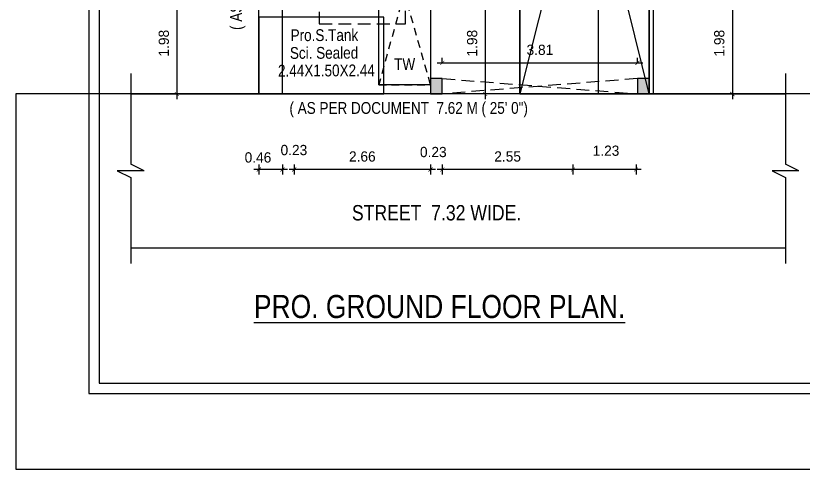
# Model space of a CAD drawing. Header units: metres. Extents: x 165 to 271, y 67 to 122.
# Drawn here: x 165.49 to 180.88, y 80 to 88.85 of the extents above; entities that cross this region are included whole.
import ezdxf
from ezdxf.enums import TextEntityAlignment as Align

# ---------------------------------------------------------------- set-up
doc = ezdxf.new("R2010")
doc.units = ezdxf.units.M
doc.header["$MEASUREMENT"] = 0
doc.linetypes.add('DASHED2', pattern=[0.375, 0.25, -0.125])
doc.linetypes.add('HIDDEN', pattern=[0.375, 0.25, -0.125])
for name, color, linetype, lineweight in [('AS_AT_SITE', 6, 'Continuous', 0), ('FMB_OR_PLR', 70, 'Continuous', 0), ('ROAD_WIDTH', 1, 'Continuous', 0), ('SUPER_IMPOSED', 5, 'Continuous', 0)]:
    doc.layers.add(name, color=color, linetype=linetype, lineweight=lineweight)
for name, color, linetype in [('BLK_1_LVL_0_FRONT_SETBACK', 2, 'Continuous'), ('PARKING_SLOT', 30, 'Continuous'), ('PLOT_BOUNDARY', 70, 'Continuous'), ('SEPTIC_TANK_1', 146, 'Continuous'), ('SHEET_1', 6, 'Continuous'), ('TWO_WHEELER_PARKING', 2, 'Continuous')]:
    doc.layers.add(name, color=color, linetype=linetype)
doc.styles.add('AN', font='ARIALN.TTF')
doc.styles.add('bala', font='stylu.ttf')
doc.styles.add('PLOT$0$300', font='ARIALN.TTF')
doc.dimstyles.new('bala', dxfattribs={"dimtxt": 0.2, "dimasz": 0.08, "dimexe": 0.1, "dimexo": 0.3, "dimgap": 0.15, "dimtad": 1, "dimzin": 3, "dimdsep": 46, "dimtxsty": 'bala', "dimblk": 'ARCHTICK', "dimcen": 0.09, "dimdle": 0.1, "dimclrd": 256, "dimclre": 256, "dimclrt": 7, "dimadec": 0, "dimazin": 0, "dimtfac": 1, "dimtofl": 0, "dimtmove": 2, "dimatfit": 3, "dimldrblk": 'ARCHTICK', "dimfxl": 1, "dimtolj": 1, "dimtzin": 0, "dimarcsym": 0})

# ---------------------------------------------------------------- blocks, each defined once
blk = doc.blocks.new('_ArchTick')
at = {"color": 0, "linetype": 'ByBlock', "const_width": 0.15}
blk.add_lwpolyline([(-0.5, -0.5), (0.5, 0.5)], dxfattribs=at)
blk = doc.blocks.new('*D6')
at = {"lineweight": -2}
for p, q in [((174.65, 89.402), (174.65, 87.222)), ((174.715, 89.302), (174.55, 89.302)), ((174.715, 87.322), (174.55, 87.322))]:
    blk.add_line(p, q, dxfattribs=at)
at = {"layer": 'Defpoints', "color": 0}
for p in [(175.015, 89.302), (174.65, 87.322), (175.015, 87.322)]:
    blk.add_point(p, dxfattribs=at)
at = {"lineweight": -2, "xscale": 0.08, "yscale": 0.08, "zscale": 0.08}
for p, rotation in [((174.65, 89.302), 90), ((174.65, 87.322), 270)]:
    blk.add_blockref('_ArchTick', p, dxfattribs=dict(at, rotation=rotation))
at = {"color": 7, "insert": (174.396, 88.312), "char_height": 0.2, "attachment_point": 5, "rotation": 90, "style": 'bala'}
blk.add_mtext('\\A1;1.98', dxfattribs=at)
blk = doc.blocks.new('*D49')
at = {"lineweight": -2, "ltscale": 0.05}
for p, q in [((177.693, 85.848), (176.263, 85.848)), ((176.363, 85.948), (176.363, 85.748)), ((177.593, 85.948), (177.593, 85.748))]:
    blk.add_line(p, q, dxfattribs=at)
at = {"layer": 'Defpoints', "color": 0, "ltscale": 0.05}
for p in [(176.363, 87.322), (177.593, 87.322), (176.363, 85.848)]:
    blk.add_point(p, dxfattribs=at)
at = {"lineweight": -2, "ltscale": 0.05, "xscale": 0.08, "yscale": 0.08, "zscale": 0.08, "rotation": 180}
blk.add_blockref('_ArchTick', (176.363, 85.848), dxfattribs=at)
at = {"lineweight": -2, "ltscale": 0.05, "xscale": 0.08, "yscale": 0.08, "zscale": 0.08}
blk.add_blockref('_ArchTick', (177.593, 85.848), dxfattribs=at)
at = {"color": 7, "ltscale": 0.05, "insert": (177.008, 86.214), "char_height": 0.2, "attachment_point": 5, "style": 'bala'}
blk.add_mtext('\\A1;1.23', dxfattribs=at)
blk = doc.blocks.new('*D50')
at = {"lineweight": -2, "ltscale": 0.05}
for p, q in [((176.463, 85.848), (173.713, 85.848)), ((173.813, 85.948), (173.813, 85.748)), ((176.363, 85.948), (176.363, 85.748))]:
    blk.add_line(p, q, dxfattribs=at)
at = {"layer": 'Defpoints', "color": 0, "ltscale": 0.05}
for p in [(173.813, 87.322), (176.363, 87.322), (173.813, 85.848)]:
    blk.add_point(p, dxfattribs=at)
at = {"lineweight": -2, "ltscale": 0.05, "xscale": 0.08, "yscale": 0.08, "zscale": 0.08, "rotation": 180}
blk.add_blockref('_ArchTick', (173.813, 85.848), dxfattribs=at)
at = {"lineweight": -2, "ltscale": 0.05, "xscale": 0.08, "yscale": 0.08, "zscale": 0.08}
blk.add_blockref('_ArchTick', (176.363, 85.848), dxfattribs=at)
at = {"color": 7, "ltscale": 0.05, "insert": (175.088, 86.102), "char_height": 0.2, "attachment_point": 5, "style": 'bala'}
blk.add_mtext('\\A1;2.55', dxfattribs=at)
blk = doc.blocks.new('*D51')
at = {"lineweight": -2, "ltscale": 0.05}
for p, q in [((173.583, 85.948), (173.583, 85.748)), ((173.813, 85.948), (173.813, 85.748))]:
    blk.add_line(p, q, dxfattribs=at)
at = {"layer": 'Defpoints', "color": 0, "ltscale": 0.05}
for p in [(173.583, 87.322), (173.813, 87.322), (173.583, 85.848)]:
    blk.add_point(p, dxfattribs=at)
at = {"color": 7, "ltscale": 0.05, "insert": (173.638, 86.188), "char_height": 0.2, "attachment_point": 5, "style": 'bala'}
blk.add_mtext('\\A1;0.23', dxfattribs=at)
blk = doc.blocks.new('*D52')
at = {"lineweight": -2, "ltscale": 0.05}
for p, q in [((173.683, 85.848), (170.823, 85.848)), ((170.923, 85.948), (170.923, 85.748)), ((173.583, 85.948), (173.583, 85.748))]:
    blk.add_line(p, q, dxfattribs=at)
at = {"layer": 'Defpoints', "color": 0, "ltscale": 0.05}
for p in [(170.923, 87.322), (173.583, 87.322), (170.923, 85.848)]:
    blk.add_point(p, dxfattribs=at)
at = {"lineweight": -2, "ltscale": 0.05, "xscale": 0.08, "yscale": 0.08, "zscale": 0.08, "rotation": 180}
blk.add_blockref('_ArchTick', (170.923, 85.848), dxfattribs=at)
at = {"lineweight": -2, "ltscale": 0.05, "xscale": 0.08, "yscale": 0.08, "zscale": 0.08}
blk.add_blockref('_ArchTick', (173.583, 85.848), dxfattribs=at)
at = {"color": 7, "ltscale": 0.05, "insert": (172.253, 86.101), "char_height": 0.2, "attachment_point": 5, "style": 'bala'}
blk.add_mtext('\\A1;2.66', dxfattribs=at)
blk = doc.blocks.new('*D53')
at = {"lineweight": -2, "ltscale": 0.05}
for p, q in [((170.693, 85.948), (170.693, 85.748)), ((170.923, 85.948), (170.923, 85.748))]:
    blk.add_line(p, q, dxfattribs=at)
at = {"layer": 'Defpoints', "color": 0, "ltscale": 0.05}
for p in [(170.693, 87.322), (170.923, 87.322), (170.693, 85.848)]:
    blk.add_point(p, dxfattribs=at)
at = {"color": 7, "ltscale": 0.05, "insert": (170.918, 86.227), "char_height": 0.2, "attachment_point": 5, "style": 'bala'}
blk.add_mtext('\\A1;0.23', dxfattribs=at)
blk = doc.blocks.new('*D96')
at = {"lineweight": -2}
for p, q in [((179.473, 89.402), (179.473, 87.222)), ((179.373, 89.302), (179.573, 89.302)), ((179.373, 87.322), (179.573, 87.322))]:
    blk.add_line(p, q, dxfattribs=at)
at = {"layer": 'Defpoints', "color": 0}
for p in [(177.853, 89.302), (177.853, 87.322), (179.473, 87.322)]:
    blk.add_point(p, dxfattribs=at)
at = {"lineweight": -2, "xscale": 0.08, "yscale": 0.08, "zscale": 0.08}
for p, rotation in [((179.473, 89.302), 90), ((179.473, 87.322), 270)]:
    blk.add_blockref('_ArchTick', p, dxfattribs=dict(at, rotation=rotation))
at = {"color": 7, "insert": (179.219, 88.312), "char_height": 0.2, "attachment_point": 5, "rotation": 90, "style": 'bala'}
blk.add_mtext('\\A1;1.98', dxfattribs=at)
blk = doc.blocks.new('*D97')
at = {"lineweight": -2}
for p, q in [((170.793, 85.848), (170.133, 85.848)), ((170.233, 85.948), (170.233, 85.748)), ((170.693, 85.948), (170.693, 85.748))]:
    blk.add_line(p, q, dxfattribs=at)
at = {"layer": 'Defpoints', "color": 0}
for p in [(170.233, 87.322), (170.693, 87.322), (170.233, 85.848)]:
    blk.add_point(p, dxfattribs=at)
at = {"lineweight": -2, "xscale": 0.08, "yscale": 0.08, "zscale": 0.08, "rotation": 180}
blk.add_blockref('_ArchTick', (170.233, 85.848), dxfattribs=at)
at = {"lineweight": -2, "xscale": 0.08, "yscale": 0.08, "zscale": 0.08}
blk.add_blockref('_ArchTick', (170.693, 85.848), dxfattribs=at)
at = {"color": 7, "insert": (170.217, 86.083), "char_height": 0.2, "attachment_point": 5, "style": 'bala'}
blk.add_mtext('\\A1;0.46', dxfattribs=at)
blk = doc.blocks.new('*D135')
at = {"lineweight": -2}
for p, q in [((173.813, 87.922), (173.813, 88.028)), ((177.623, 87.922), (177.623, 88.028)), ((173.713, 87.928), (177.723, 87.928))]:
    blk.add_line(p, q, dxfattribs=at)
at = {"layer": 'Defpoints', "color": 0}
for p in [(177.623, 87.928), (173.813, 87.622), (177.623, 87.622)]:
    blk.add_point(p, dxfattribs=at)
at = {"lineweight": -2, "xscale": 0.08, "yscale": 0.08, "zscale": 0.08, "rotation": 180}
blk.add_blockref('_ArchTick', (173.813, 87.928), dxfattribs=at)
at = {"lineweight": -2, "xscale": 0.08, "yscale": 0.08, "zscale": 0.08}
blk.add_blockref('_ArchTick', (177.623, 87.928), dxfattribs=at)
at = {"color": 7, "insert": (175.718, 88.182), "char_height": 0.2, "attachment_point": 5, "style": 'bala'}
blk.add_mtext('\\A1;3.81', dxfattribs=at)
blk = doc.blocks.new('*D136')
at = {"lineweight": -2}
for p, q in [((168.633, 89.402), (168.633, 87.222)), ((168.733, 89.302), (168.533, 89.302)), ((168.733, 87.322), (168.533, 87.322))]:
    blk.add_line(p, q, dxfattribs=at)
at = {"layer": 'Defpoints', "color": 0}
for p in [(170.233, 89.302), (168.633, 87.322), (170.233, 87.322)]:
    blk.add_point(p, dxfattribs=at)
at = {"lineweight": -2, "xscale": 0.08, "yscale": 0.08, "zscale": 0.08}
for p, rotation in [((168.633, 89.302), 90), ((168.633, 87.322), 270)]:
    blk.add_blockref('_ArchTick', p, dxfattribs=dict(at, rotation=rotation))
at = {"color": 7, "insert": (168.38, 88.312), "char_height": 0.2, "attachment_point": 5, "rotation": 90, "style": 'bala'}
blk.add_mtext('\\A1;1.98', dxfattribs=at)

msp = doc.modelspace()

# ---------------------------------------------------------------- hatches: boundary and pattern name
h = msp.add_hatch()
h.set_pattern_fill('DOTS', color=1, scale=0.5, style=0)
h.paths.add_polyline_path([(170.923, 89.602), (170.693, 89.602), (170.693, 89.302), (170.923, 89.302)])
h.paths.add_polyline_path([(173.813, 89.602), (173.583, 89.602), (173.583, 89.302), (173.813, 89.302)])
h.paths.add_polyline_path([(173.813, 87.622), (173.583, 87.622), (173.583, 87.322), (173.813, 87.322)])
h.paths.add_polyline_path([(177.853, 87.622), (177.623, 87.622), (177.623, 87.322), (177.853, 87.322)])
h.paths.add_polyline_path([(173.813, 92.612), (173.583, 92.612), (173.583, 92.312), (173.813, 92.312)])
h.paths.add_polyline_path([(170.923, 92.802), (170.693, 92.802), (170.693, 92.502), (170.923, 92.502)])
h.paths.add_polyline_path([(176.853, 92.682), (176.623, 92.682), (176.623, 92.382), (176.853, 92.382)])
h.paths.add_polyline_path([(170.923, 95.662), (170.693, 95.662), (170.693, 95.362), (170.923, 95.362)])
h.paths.add_polyline_path([(174.803, 95.662), (174.573, 95.662), (174.573, 95.362), (174.803, 95.362)])
h.paths.add_polyline_path([(176.853, 95.662), (176.623, 95.662), (176.623, 95.362), (176.853, 95.362)])
h.paths.add_polyline_path([(176.853, 99.202), (176.623, 99.202), (176.623, 98.902), (176.853, 98.902)])
h.paths.add_polyline_path([(174.803, 99.202), (174.573, 99.202), (174.573, 98.902), (174.803, 98.902)])
h.paths.add_polyline_path([(170.923, 99.202), (170.693, 99.202), (170.693, 98.902), (170.923, 98.902)])

# ---------------------------------------------------------------- linework, layer by layer
at = {"color": 5}
for p, q in [((167.733, 87.724), (167.733, 85.953)), ((180.509, 87.724), (180.509, 85.953)), ((167.994, 85.822), (167.733, 85.953)), ((180.77, 85.822), (180.509, 85.953)), ((167.994, 85.822), (167.472, 85.822)), ((167.472, 85.822), (167.733, 85.692)), ((180.77, 85.822), (180.248, 85.822)), ((180.248, 85.822), (180.509, 85.692)), ((167.733, 85.692), (167.733, 84.015)), ((180.509, 85.692), (180.509, 84.015))]:
    msp.add_line(p, q, dxfattribs=at)
at = {"linetype": 'DASHED2'}
for p, q in [((173.813, 87.622), (177.623, 87.322)), ((177.623, 87.622), (173.813, 87.322))]:
    msp.add_line(p, q, dxfattribs=at)
for p, q in [((167.733, 87.322), (170.233, 87.322)), ((177.853, 87.322), (180.509, 87.322)), ((167.733, 84.322), (180.509, 84.322))]:
    msp.add_line(p, q)
for points in [[(166.917, 81.48), (223.866, 81.48), (223.866, 121.703), (166.917, 121.703)], [(170.233, 99.512), (177.853, 99.512), (177.853, 87.322), (170.233, 87.322)]]:
    msp.add_lwpolyline(points, close=True)
msp.add_lwpolyline([(213.096, 121.503), (167.117, 121.503), (167.117, 81.68), (213.096, 81.68)])
at = {"color": 7}
msp.add_lwpolyline([(177.853, 87.322), (177.853, 92.382), (175.323, 92.382), (175.323, 87.322), (177.853, 87.322), (176.603, 92.382), (175.323, 87.322)], dxfattribs=at)
at = {"linetype": 'DASHED2'}
msp.add_lwpolyline([(171.413, 89.302), (171.413, 88.692), (173.093, 88.692), (173.093, 89.302)], dxfattribs=at)
at = {"lineweight": -2, "ltscale": 5}
msp.add_lwpolyline([(173.583, 87.502), (172.573, 87.502), (172.573, 89.302), (173.583, 89.302)], close=True, dxfattribs=at)
at = {"linetype": 'HIDDEN', "lineweight": -2, "ltscale": 0.6}
msp.add_lwpolyline([(173.583, 87.502), (173.073, 89.302), (172.573, 87.502), (173.583, 87.502)], dxfattribs=at)
at = {"ltscale": 150}
msp.add_lwpolyline([(172.673, 88.822), (170.233, 88.822), (170.233, 87.322), (172.673, 87.322)], close=True, dxfattribs=at)
at = {"color": 1}
for points in [[(173.813, 87.622), (173.583, 87.622), (173.583, 87.322), (173.813, 87.322)], [(177.853, 87.622), (177.623, 87.622), (177.623, 87.322), (177.853, 87.322)]]:
    msp.add_lwpolyline(points, close=True, dxfattribs=at)
at = {"layer": 'AS_AT_SITE', "color": 6}
msp.add_lwpolyline([(170.233, 99.512), (177.853, 99.512), (177.853, 87.322), (170.233, 87.322)], close=True, dxfattribs=at)
at = {"layer": 'BLK_1_LVL_0_FRONT_SETBACK', "color": 2}
msp.add_lwpolyline([(170.693, 89.302), (176.853, 89.302), (176.853, 87.322), (170.693, 87.322)], close=True, dxfattribs=at)
at = {"layer": 'FMB_OR_PLR', "color": 70}
msp.add_lwpolyline([(170.233, 99.537), (177.929, 99.537), (177.929, 87.322), (170.233, 87.322)], close=True, dxfattribs=at)
at = {"layer": 'PARKING_SLOT', "color": 30}
msp.add_lwpolyline([(177.853, 87.322), (175.323, 87.322), (175.323, 92.382), (177.853, 92.382)], close=True, dxfattribs=at)
at = {"layer": 'PLOT_BOUNDARY', "color": 70}
msp.add_lwpolyline([(170.233, 99.537), (177.929, 99.537), (177.929, 87.322), (170.233, 87.322)], close=True, dxfattribs=at)
at = {"layer": 'ROAD_WIDTH', "color": 1, "lineweight": -2, "ltscale": 2}
msp.add_lwpolyline([(182.559, 80.002), (182.559, 87.322), (165.491, 87.322), (165.491, 80.002)], close=True, dxfattribs=at)
at = {"layer": 'SEPTIC_TANK_1', "color": 146, "ltscale": 150}
msp.add_lwpolyline([(172.673, 88.822), (170.233, 88.822), (170.233, 87.322), (172.673, 87.322)], close=True, dxfattribs=at)
at = {"layer": 'SHEET_1', "color": 6}
msp.add_lwpolyline([(166.917, 81.48), (223.866, 81.48), (223.866, 121.703), (166.917, 121.703)], close=True, dxfattribs=at)
at = {"layer": 'SUPER_IMPOSED', "color": 5}
msp.add_lwpolyline([(170.233, 99.512), (177.853, 99.512), (177.853, 87.322), (170.233, 87.322)], close=True, dxfattribs=at)
at = {"layer": 'TWO_WHEELER_PARKING', "color": 2, "lineweight": -2, "ltscale": 5}
msp.add_lwpolyline([(173.583, 87.502), (172.573, 87.502), (172.573, 89.302), (173.583, 89.302)], close=True, dxfattribs=at)

# ---------------------------------------------------------------- texts
at = {"style": 'PLOT$0$300'}
for s, rotation, p in [('( AS PER DOCUMENT  12.19 M ( 40\' 0") ', 90, (169.904, 88.57)), ('Pro.S.Tank', 0.23, (170.854, 88.352)), ('Sci. Sealed', 0.23, (170.84, 88.006)), ('2.44X1.50X2.44', 0.23, (170.608, 87.661))]:
    msp.add_text(s, height=0.23, rotation=rotation, dxfattribs=at).set_placement(p)
for s, height, style, p in [('( AS PER DOCUMENT  7.62 M ( 25\' 0") ', 0.23, 'PLOT$0$300', (170.831, 86.934)), ('%%UPRO. GROUND FLOOR PLAN.', 0.45, 'AN', (170.138, 82.951))]:
    msp.add_text(s, height=height, dxfattribs=dict(style=style)).set_placement(p)
msp.add_text(' STREET  7.32 WIDE.', height=0.3, dxfattribs=at).set_placement((173.654, 84.855), align=Align.CENTER)
at = {"insert": (172.874, 88.019), "char_height": 0.23, "width": 0.18002, "attachment_point": 1, "rotation": 0.2, "style": 'PLOT$0$300'}
msp.add_mtext('TW', dxfattribs=at)

# ---------------------------------------------------------------- dimensions: what is measured, and where the dimension line sits
for base, p1, p2, picture, middle in [((168.633, 87.322), (170.233, 89.302), (170.233, 87.322), '*D136', (168.38, 88.312)), ((174.65, 87.322), (175.015, 89.302), (175.015, 87.322), '*D6', (174.396, 88.312)), ((179.473, 87.322), (177.853, 89.302), (177.853, 87.322), '*D96', (179.219, 88.312))]:
    dim = msp.add_linear_dim(base=base, p1=p1, p2=p2, angle=90, dimstyle='bala')
    dim.commit()
    dim.dimension.update_dxf_attribs({"geometry": picture, "text_midpoint": middle})
dim = msp.add_linear_dim(base=(177.623, 87.928), p1=(173.813, 87.622), p2=(177.623, 87.622), dimstyle='bala')
dim.commit()
dim.dimension.update_dxf_attribs({"geometry": '*D135', "text_midpoint": (175.718, 88.182)})
dim = msp.add_linear_dim(base=(170.233, 85.848), p1=(170.693, 87.322), p2=(170.233, 87.322), dimstyle='bala')
dim.commit()
dim.dimension.update_dxf_attribs({"geometry": '*D97', "text_midpoint": (170.217, 86.083), "dimtype": 160})
at = {"ltscale": 0.05}
for base, p1, p2, picture, middle in [((170.693, 85.848), (170.923, 87.322), (170.693, 87.322), '*D53', (170.918, 86.227)), ((173.583, 85.848), (173.813, 87.322), (173.583, 87.322), '*D51', (173.638, 86.188)), ((176.363, 85.848), (177.593, 87.322), (176.363, 87.322), '*D49', (177.008, 86.214))]:
    dim = msp.add_linear_dim(base=base, p1=p1, p2=p2, dimstyle='bala', dxfattribs=at)
    dim.commit()
    dim.dimension.update_dxf_attribs({"geometry": picture, "text_midpoint": middle, "dimtype": 160})
for base, p1, p2, picture, middle in [((170.923, 85.848), (173.583, 87.322), (170.923, 87.322), '*D52', (172.253, 86.101)), ((173.813, 85.848), (176.363, 87.322), (173.813, 87.322), '*D50', (175.088, 86.102))]:
    dim = msp.add_linear_dim(base=base, p1=p1, p2=p2, dimstyle='bala', dxfattribs=at)
    dim.commit()
    dim.dimension.update_dxf_attribs({"geometry": picture, "text_midpoint": middle})

doc.saveas('drawing.dxf')
